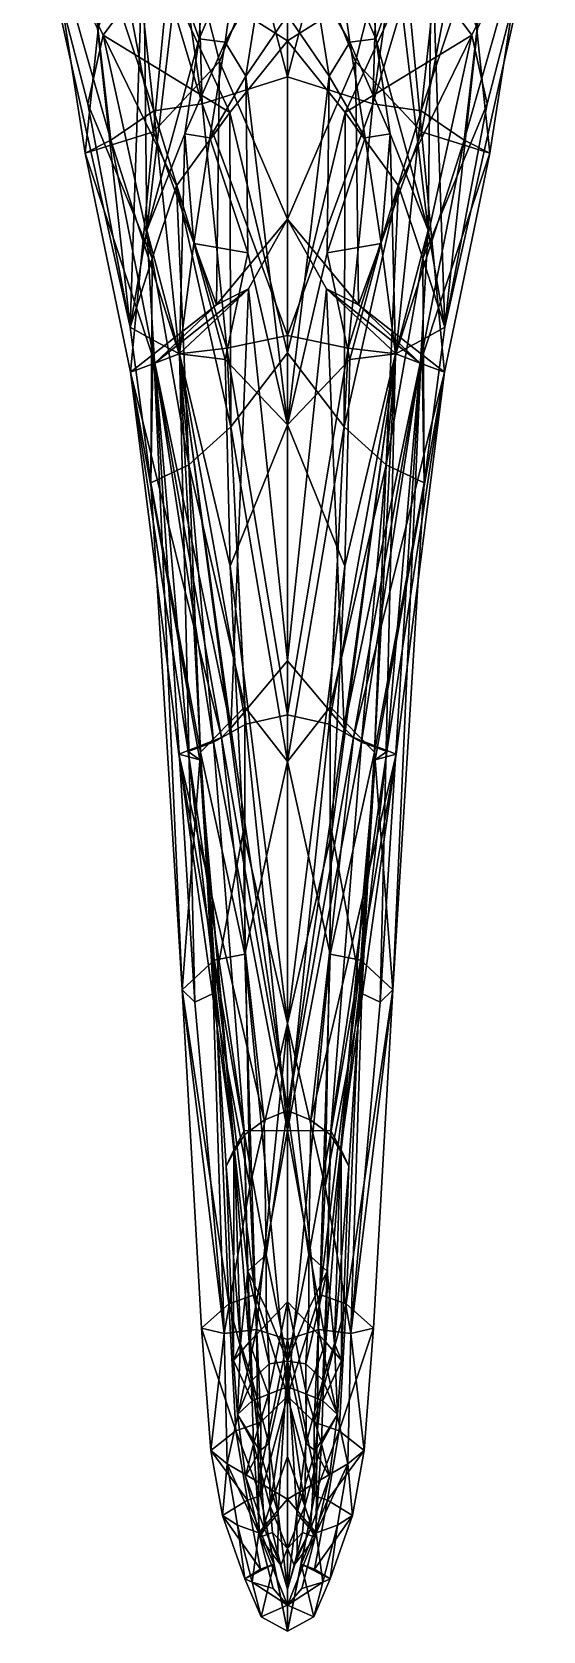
# Model space of a CAD drawing. Extents: x -3.67 to 3.67, y -1.12 to 0.75.
# Drawn here: x -0.102 to 0.102, y -1.124 to -0.483 of the extents above; entities that cross this region are included whole.
import ezdxf

# ---------------------------------------------------------------- set-up
doc = ezdxf.new("R2010")
doc.units = 0
doc.layers.add('PTERANDN$LWO', color=1, linetype='CONTINUOUS')

msp = doc.modelspace()

# ---------------------------------------------------------------- linework, layer by layer
at = {"layer": 'PTERANDN$LWO'}
for points in [[(0, -0.50082, 0.5726), (-0.03884, -0.35311, 0.55799), (0, -0.3382, 0.53677)], [(0.03884, -0.35311, 0.55799), (0, -0.50082, 0.5726), (0, -0.3382, 0.53677)], [(-0.03884, -0.35311, 0.55799), (-0.0342, -0.51157, 0.5918), (-0.05278, -0.38188, 0.5812)], [(-0.03884, -0.35311, 0.55799), (0, -0.50082, 0.5726), (-0.0342, -0.51157, 0.5918)], [(0, -0.50082, 0.5726), (0.03884, -0.35311, 0.55799), (0.0342, -0.51157, 0.5918)], [(0.0342, -0.51157, 0.5918), (0.03884, -0.35311, 0.55799), (0.05278, -0.38188, 0.5812)], [(-0.06528, -0.40767, 0.602), (-0.05278, -0.38188, 0.5812), (-0.0342, -0.51157, 0.5918)], [(0.05278, -0.38188, 0.5812), (0.06528, -0.40767, 0.602), (0.0342, -0.51157, 0.5918)], [(-0.05356, -0.5144, 0.61695), (-0.08199, -0.42918, 0.64363), (-0.06528, -0.40767, 0.602)], [(-0.0342, -0.51157, 0.5918), (-0.05356, -0.5144, 0.61695), (-0.06528, -0.40767, 0.602)], [(0.05356, -0.5144, 0.61695), (0.0342, -0.51157, 0.5918), (0.06528, -0.40767, 0.602)], [(0.08199, -0.42918, 0.64363), (0.05356, -0.5144, 0.61695), (0.06528, -0.40767, 0.602)], [(-0.05148, -0.45383, 0.74489), (0, -0.42051, 0.7229), (0, -0.48636, 0.77095)], [(-0.04439, -0.46026, 0.78989), (-0.03539, -0.48547, 0.80285), (-0.03155, -0.42077, 0.82071)], [(-0.03155, -0.42077, 0.82071), (-0.03539, -0.48547, 0.80285), (-0.0197, -0.44867, 0.83043)], [(0, -0.42051, 0.7229), (0.05148, -0.45383, 0.74489), (0, -0.48636, 0.77095)], [(0.03539, -0.48547, 0.80285), (0.03155, -0.42077, 0.82071), (0.0197, -0.44867, 0.83043)], [(0.03539, -0.48547, 0.80285), (0.04439, -0.46026, 0.78989), (0.03155, -0.42077, 0.82071)], [(-0.05148, -0.45383, 0.74489), (-0.07385, -0.48413, 0.73451), (-0.10242, -0.42454, 0.71001)], [(-0.07385, -0.48413, 0.73451), (-0.08002, -0.51158, 0.73092), (-0.10242, -0.42454, 0.71001)], [(-0.10242, -0.42454, 0.71001), (-0.06306, -0.6011, 0.74099), (-0.07622, -0.48144, 0.74277)], [(-0.06306, -0.6011, 0.74099), (-0.10242, -0.42454, 0.71001), (-0.08002, -0.51158, 0.73092)], [(-0.08199, -0.42918, 0.64363), (-0.07087, -0.52622, 0.65576), (-0.09525, -0.44025, 0.68515)], [(-0.08199, -0.42918, 0.64363), (-0.05356, -0.5144, 0.61695), (-0.07087, -0.52622, 0.65576)], [(-0.07082, -0.43343, 0.65855), (-0.05373, -0.52288, 0.6489), (-0.04447, -0.42639, 0.63497)], [(-0.05373, -0.52288, 0.6489), (-0.02731, -0.49467, 0.63106), (-0.04447, -0.42639, 0.63497)], [(-0.02731, -0.49467, 0.63106), (0, -0.42664, 0.62491), (-0.04447, -0.42639, 0.63497)], [(-0.02731, -0.49467, 0.63106), (0, -0.55784, 0.62661), (0, -0.42664, 0.62491)], [(0, -0.42664, 0.62491), (0.02731, -0.49467, 0.63106), (0.04447, -0.42639, 0.63497)], [(0, -0.55784, 0.62661), (0.02731, -0.49467, 0.63106), (0, -0.42664, 0.62491)], [(0.02731, -0.49467, 0.63106), (0.05373, -0.52288, 0.6489), (0.04447, -0.42639, 0.63497)], [(0.05373, -0.52288, 0.6489), (0.07082, -0.43343, 0.65855), (0.04447, -0.42639, 0.63497)], [(0.07385, -0.48413, 0.73451), (0.05148, -0.45383, 0.74489), (0.10242, -0.42454, 0.71001)], [(0.05356, -0.5144, 0.61695), (0.08199, -0.42918, 0.64363), (0.07087, -0.52622, 0.65576)], [(0.06306, -0.6011, 0.74099), (0.10242, -0.42454, 0.71001), (0.07622, -0.48144, 0.74277)], [(0.10242, -0.42454, 0.71001), (0.06306, -0.6011, 0.74099), (0.08002, -0.51158, 0.73092)], [(0.07087, -0.52622, 0.65576), (0.08199, -0.42918, 0.64363), (0.09525, -0.44025, 0.68515)], [(0.08002, -0.51158, 0.73092), (0.07385, -0.48413, 0.73451), (0.10242, -0.42454, 0.71001)], [(-0.08113, -0.53141, 0.67972), (-0.07082, -0.43343, 0.65855), (-0.09525, -0.44025, 0.68515)], [(-0.05373, -0.52288, 0.6489), (-0.07082, -0.43343, 0.65855), (-0.08113, -0.53141, 0.67972)], [(0.07082, -0.43343, 0.65855), (0.05373, -0.52288, 0.6489), (0.08113, -0.53141, 0.67972)], [(0.07082, -0.43343, 0.65855), (0.08113, -0.53141, 0.67972), (0.09525, -0.44025, 0.68515)], [(-0.07087, -0.52622, 0.65576), (-0.08113, -0.53141, 0.67972), (-0.09525, -0.44025, 0.68515)], [(-0.06306, -0.6011, 0.74099), (-0.05776, -0.44107, 0.77454), (-0.07622, -0.48144, 0.74277)], [(-0.05645, -0.56228, 0.75753), (-0.05776, -0.44107, 0.77454), (-0.06306, -0.6011, 0.74099)], [(-0.04439, -0.46026, 0.78989), (-0.05776, -0.44107, 0.77454), (-0.05645, -0.56228, 0.75753)], [(0.05776, -0.44107, 0.77454), (0.04439, -0.46026, 0.78989), (0.05645, -0.56228, 0.75753)], [(0.05776, -0.44107, 0.77454), (0.05645, -0.56228, 0.75753), (0.06306, -0.6011, 0.74099)], [(0.05776, -0.44107, 0.77454), (0.06306, -0.6011, 0.74099), (0.07622, -0.48144, 0.74277)], [(0.08113, -0.53141, 0.67972), (0.07087, -0.52622, 0.65576), (0.09525, -0.44025, 0.68515)], [(-0.03539, -0.48547, 0.80285), (-0.02504, -0.4869, 0.81746), (-0.0197, -0.44867, 0.83043)], [(-0.02504, -0.4869, 0.81746), (-0.01049, -0.46176, 0.83477), (-0.0197, -0.44867, 0.83043)], [(0.01049, -0.46176, 0.83477), (0.02504, -0.4869, 0.81746), (0.0197, -0.44867, 0.83043)], [(0.02504, -0.4869, 0.81746), (0.03539, -0.48547, 0.80285), (0.0197, -0.44867, 0.83043)], [(-0.02317, -0.51502, 0.76789), (-0.07385, -0.48413, 0.73451), (-0.05148, -0.45383, 0.74489)], [(-0.02317, -0.51502, 0.76789), (-0.05148, -0.45383, 0.74489), (0, -0.48636, 0.77095)], [(0.05148, -0.45383, 0.74489), (0.02317, -0.51502, 0.76789), (0, -0.48636, 0.77095)], [(0.07385, -0.48413, 0.73451), (0.02317, -0.51502, 0.76789), (0.05148, -0.45383, 0.74489)], [(-0.03539, -0.48547, 0.80285), (-0.04439, -0.46026, 0.78989), (-0.05645, -0.56228, 0.75753)], [(0.04439, -0.46026, 0.78989), (0.03539, -0.48547, 0.80285), (0.05645, -0.56228, 0.75753)], [(-0.02504, -0.4869, 0.81746), (-0.01675, -0.50054, 0.82364), (-0.01049, -0.46176, 0.83477)], [(-0.01049, -0.46176, 0.83477), (-0.01675, -0.50054, 0.82364), (0, -0.476, 0.83519)], [(0.01675, -0.50054, 0.82364), (0.01049, -0.46176, 0.83477), (0, -0.476, 0.83519)], [(0.01675, -0.50054, 0.82364), (0.02504, -0.4869, 0.81746), (0.01049, -0.46176, 0.83477)], [(-0.01675, -0.50054, 0.82364), (0, -0.64027, 0.8206), (0, -0.476, 0.83519)], [(0, -0.64027, 0.8206), (0.01675, -0.50054, 0.82364), (0, -0.476, 0.83519)], [(-0.08002, -0.51158, 0.73092), (-0.07385, -0.48413, 0.73451), (-0.05424, -0.57355, 0.74926)], [(-0.07385, -0.48413, 0.73451), (-0.02317, -0.51502, 0.76789), (-0.04447, -0.54449, 0.75599)], [(-0.05424, -0.57355, 0.74926), (-0.07385, -0.48413, 0.73451), (-0.04447, -0.54449, 0.75599)], [(-0.04109, -0.52365, 0.79012), (-0.03539, -0.48547, 0.80285), (-0.05645, -0.56228, 0.75753)], [(-0.04109, -0.52365, 0.79012), (-0.02504, -0.4869, 0.81746), (-0.03539, -0.48547, 0.80285)], [(-0.02504, -0.4869, 0.81746), (-0.04109, -0.52365, 0.79012), (-0.03108, -0.52524, 0.80518)], [(-0.01675, -0.50054, 0.82364), (-0.02504, -0.4869, 0.81746), (-0.03108, -0.52524, 0.80518)], [(0, -0.61137, 0.78538), (-0.02317, -0.51502, 0.76789), (0, -0.48636, 0.77095)], [(0.02317, -0.51502, 0.76789), (0, -0.61137, 0.78538), (0, -0.48636, 0.77095)], [(0.02504, -0.4869, 0.81746), (0.01675, -0.50054, 0.82364), (0.03108, -0.52524, 0.80518)], [(0.02317, -0.51502, 0.76789), (0.07385, -0.48413, 0.73451), (0.04447, -0.54449, 0.75599)], [(0.02504, -0.4869, 0.81746), (0.04109, -0.52365, 0.79012), (0.03539, -0.48547, 0.80285)], [(0.04109, -0.52365, 0.79012), (0.02504, -0.4869, 0.81746), (0.03108, -0.52524, 0.80518)], [(0.03539, -0.48547, 0.80285), (0.04109, -0.52365, 0.79012), (0.05645, -0.56228, 0.75753)], [(0.07385, -0.48413, 0.73451), (0.05424, -0.57355, 0.74926), (0.04447, -0.54449, 0.75599)], [(0.07385, -0.48413, 0.73451), (0.08002, -0.51158, 0.73092), (0.05424, -0.57355, 0.74926)], [(-0.02731, -0.49467, 0.63106), (-0.05373, -0.52288, 0.6489), (-0.02852, -0.59218, 0.63858)], [(-0.02731, -0.49467, 0.63106), (-0.02852, -0.59218, 0.63858), (0, -0.55784, 0.62661)], [(0.02852, -0.59218, 0.63858), (0.02731, -0.49467, 0.63106), (0, -0.55784, 0.62661)], [(0.05373, -0.52288, 0.6489), (0.02731, -0.49467, 0.63106), (0.02852, -0.59218, 0.63858)], [(-0.0342, -0.51157, 0.5918), (0, -0.50082, 0.5726), (0, -0.60444, 0.59251)], [(-0.01586, -0.57126, 0.81719), (-0.01675, -0.50054, 0.82364), (-0.03108, -0.52524, 0.80518)], [(-0.01675, -0.50054, 0.82364), (-0.01586, -0.57126, 0.81719), (0, -0.64027, 0.8206)], [(0.01586, -0.57126, 0.81719), (0.01675, -0.50054, 0.82364), (0, -0.64027, 0.8206)], [(0, -0.50082, 0.5726), (0.0342, -0.51157, 0.5918), (0, -0.60444, 0.59251)], [(0.01675, -0.50054, 0.82364), (0.01586, -0.57126, 0.81719), (0.03108, -0.52524, 0.80518)], [(-0.08002, -0.51158, 0.73092), (-0.05424, -0.57355, 0.74926), (-0.06306, -0.6011, 0.74099)], [(-0.05356, -0.5144, 0.61695), (-0.0342, -0.51157, 0.5918), (-0.02432, -0.60949, 0.60515)], [(-0.02432, -0.60949, 0.60515), (-0.0342, -0.51157, 0.5918), (0, -0.60444, 0.59251)], [(0.0342, -0.51157, 0.5918), (0.02432, -0.60949, 0.60515), (0, -0.60444, 0.59251)], [(0.0342, -0.51157, 0.5918), (0.05356, -0.5144, 0.61695), (0.02432, -0.60949, 0.60515)], [(0.05424, -0.57355, 0.74926), (0.08002, -0.51158, 0.73092), (0.06306, -0.6011, 0.74099)], [(-0.07087, -0.52622, 0.65576), (-0.05356, -0.5144, 0.61695), (-0.04338, -0.61182, 0.62851)], [(-0.05356, -0.5144, 0.61695), (-0.02432, -0.60949, 0.60515), (-0.04338, -0.61182, 0.62851)], [(-0.02317, -0.51502, 0.76789), (-0.02267, -0.64102, 0.77494), (-0.04447, -0.54449, 0.75599)], [(0, -0.61137, 0.78538), (-0.02267, -0.64102, 0.77494), (-0.02317, -0.51502, 0.76789)], [(0.02267, -0.64102, 0.77494), (0, -0.61137, 0.78538), (0.02317, -0.51502, 0.76789)], [(0.02267, -0.64102, 0.77494), (0.02317, -0.51502, 0.76789), (0.04447, -0.54449, 0.75599)], [(0.02432, -0.60949, 0.60515), (0.05356, -0.5144, 0.61695), (0.04338, -0.61182, 0.62851)], [(0.05356, -0.5144, 0.61695), (0.07087, -0.52622, 0.65576), (0.04338, -0.61182, 0.62851)], [(-0.05373, -0.52288, 0.6489), (-0.08113, -0.53141, 0.67972), (-0.06297, -0.6192, 0.66451)], [(-0.02852, -0.59218, 0.63858), (-0.05373, -0.52288, 0.6489), (-0.06297, -0.6192, 0.66451)], [(-0.04324, -0.61185, 0.78239), (-0.04109, -0.52365, 0.79012), (-0.05645, -0.56228, 0.75753)], [(-0.04109, -0.52365, 0.79012), (-0.04324, -0.61185, 0.78239), (-0.03749, -0.56764, 0.79352)], [(-0.04109, -0.52365, 0.79012), (-0.03749, -0.56764, 0.79352), (-0.03108, -0.52524, 0.80518)], [(-0.03749, -0.56764, 0.79352), (-0.01586, -0.57126, 0.81719), (-0.03108, -0.52524, 0.80518)], [(0.01586, -0.57126, 0.81719), (0.03749, -0.56764, 0.79352), (0.03108, -0.52524, 0.80518)], [(0.05373, -0.52288, 0.6489), (0.02852, -0.59218, 0.63858), (0.06297, -0.6192, 0.66451)], [(0.03749, -0.56764, 0.79352), (0.04109, -0.52365, 0.79012), (0.03108, -0.52524, 0.80518)], [(0.04324, -0.61185, 0.78239), (0.04109, -0.52365, 0.79012), (0.03749, -0.56764, 0.79352)], [(0.04109, -0.52365, 0.79012), (0.04324, -0.61185, 0.78239), (0.05645, -0.56228, 0.75753)], [(0.08113, -0.53141, 0.67972), (0.05373, -0.52288, 0.6489), (0.06297, -0.6192, 0.66451)], [(-0.08113, -0.53141, 0.67972), (-0.07087, -0.52622, 0.65576), (-0.05317, -0.61551, 0.64651)], [(-0.08113, -0.53141, 0.67972), (-0.05317, -0.61551, 0.64651), (-0.06297, -0.6192, 0.66451)], [(-0.05317, -0.61551, 0.64651), (-0.07087, -0.52622, 0.65576), (-0.04338, -0.61182, 0.62851)], [(0.07087, -0.52622, 0.65576), (0.05317, -0.61551, 0.64651), (0.04338, -0.61182, 0.62851)], [(0.07087, -0.52622, 0.65576), (0.08113, -0.53141, 0.67972), (0.05317, -0.61551, 0.64651)], [(0.05317, -0.61551, 0.64651), (0.08113, -0.53141, 0.67972), (0.06297, -0.6192, 0.66451)], [(-0.03949, -0.65626, 0.76394), (-0.05424, -0.57355, 0.74926), (-0.04447, -0.54449, 0.75599)], [(-0.02267, -0.64102, 0.77494), (-0.03949, -0.65626, 0.76394), (-0.04447, -0.54449, 0.75599)], [(0.03949, -0.65626, 0.76394), (0.02267, -0.64102, 0.77494), (0.04447, -0.54449, 0.75599)], [(0.05424, -0.57355, 0.74926), (0.03949, -0.65626, 0.76394), (0.04447, -0.54449, 0.75599)], [(-0.05385, -0.60633, 0.76169), (-0.05645, -0.56228, 0.75753), (-0.06306, -0.6011, 0.74099)], [(-0.05385, -0.60633, 0.76169), (-0.04324, -0.61185, 0.78239), (-0.05645, -0.56228, 0.75753)], [(-0.02852, -0.59218, 0.63858), (-0.01559, -0.58574, 0.62408), (0, -0.55784, 0.62661)], [(-0.01559, -0.58574, 0.62408), (0, -0.73484, 0.62539), (0, -0.55784, 0.62661)], [(0, -0.73484, 0.62539), (0.01559, -0.58574, 0.62408), (0, -0.55784, 0.62661)], [(0.01559, -0.58574, 0.62408), (0.02852, -0.59218, 0.63858), (0, -0.55784, 0.62661)], [(0.04324, -0.61185, 0.78239), (0.05385, -0.60633, 0.76169), (0.05645, -0.56228, 0.75753)], [(0.05645, -0.56228, 0.75753), (0.05385, -0.60633, 0.76169), (0.06306, -0.6011, 0.74099)], [(-0.02504, -0.61411, 0.80819), (-0.03749, -0.56764, 0.79352), (-0.04324, -0.61185, 0.78239)], [(-0.02504, -0.61411, 0.80819), (-0.01586, -0.57126, 0.81719), (-0.03749, -0.56764, 0.79352)], [(0.01586, -0.57126, 0.81719), (0.02504, -0.61411, 0.80819), (0.03749, -0.56764, 0.79352)], [(0.03749, -0.56764, 0.79352), (0.02504, -0.61411, 0.80819), (0.04324, -0.61185, 0.78239)], [(-0.05424, -0.57355, 0.74926), (-0.05472, -0.66357, 0.74964), (-0.06306, -0.6011, 0.74099)], [(-0.03949, -0.65626, 0.76394), (-0.05472, -0.66357, 0.74964), (-0.05424, -0.57355, 0.74926)], [(-0.01586, -0.57126, 0.81719), (-0.02504, -0.61411, 0.80819), (0, -0.64027, 0.8206)], [(0.02504, -0.61411, 0.80819), (0.01586, -0.57126, 0.81719), (0, -0.64027, 0.8206)], [(0.05472, -0.66357, 0.74964), (0.03949, -0.65626, 0.76394), (0.05424, -0.57355, 0.74926)], [(0.05472, -0.66357, 0.74964), (0.05424, -0.57355, 0.74926), (0.06306, -0.6011, 0.74099)], [(-0.01559, -0.58574, 0.62408), (-0.05317, -0.61551, 0.64651), (-0.04338, -0.61182, 0.62851)], [(-0.01559, -0.58574, 0.62408), (-0.02852, -0.59218, 0.63858), (-0.05317, -0.61551, 0.64651)], [(-0.02267, -0.76195, 0.62864), (-0.01559, -0.58574, 0.62408), (-0.04338, -0.61182, 0.62851)], [(-0.01559, -0.58574, 0.62408), (-0.02267, -0.76195, 0.62864), (0, -0.73484, 0.62539)], [(0.02267, -0.76195, 0.62864), (0.01559, -0.58574, 0.62408), (0, -0.73484, 0.62539)], [(0.01559, -0.58574, 0.62408), (0.02267, -0.76195, 0.62864), (0.04338, -0.61182, 0.62851)], [(0.05317, -0.61551, 0.64651), (0.01559, -0.58574, 0.62408), (0.04338, -0.61182, 0.62851)], [(0.02852, -0.59218, 0.63858), (0.01559, -0.58574, 0.62408), (0.05317, -0.61551, 0.64651)], [(-0.05317, -0.61551, 0.64651), (-0.02852, -0.59218, 0.63858), (-0.06297, -0.6192, 0.66451)], [(0.02852, -0.59218, 0.63858), (0.05317, -0.61551, 0.64651), (0.06297, -0.6192, 0.66451)], [(-0.05472, -0.66357, 0.74964), (-0.05385, -0.60633, 0.76169), (-0.06306, -0.6011, 0.74099)], [(0.05385, -0.60633, 0.76169), (0.05472, -0.66357, 0.74964), (0.06306, -0.6011, 0.74099)], [(-0.05385, -0.60633, 0.76169), (-0.05472, -0.66357, 0.74964), (-0.04219, -0.86676, 0.75445)], [(-0.03714, -0.87178, 0.76631), (-0.05385, -0.60633, 0.76169), (-0.04219, -0.86676, 0.75445)], [(-0.03714, -0.87178, 0.76631), (-0.04324, -0.61185, 0.78239), (-0.05385, -0.60633, 0.76169)], [(0, -0.75654, 0.61081), (-0.02432, -0.60949, 0.60515), (0, -0.60444, 0.59251)], [(0.02432, -0.60949, 0.60515), (0, -0.75654, 0.61081), (0, -0.60444, 0.59251)], [(0.05385, -0.60633, 0.76169), (0.03714, -0.87178, 0.76631), (0.04219, -0.86676, 0.75445)], [(0.04324, -0.61185, 0.78239), (0.03714, -0.87178, 0.76631), (0.05385, -0.60633, 0.76169)], [(0.05472, -0.66357, 0.74964), (0.05385, -0.60633, 0.76169), (0.04219, -0.86676, 0.75445)], [(-0.05317, -0.61551, 0.64651), (-0.02267, -0.76195, 0.62864), (-0.04338, -0.61182, 0.62851)], [(-0.02965, -0.76747, 0.64144), (-0.05317, -0.61551, 0.64651), (-0.04338, -0.61182, 0.62851)], [(-0.02432, -0.60949, 0.60515), (-0.01668, -0.76031, 0.62266), (-0.04338, -0.61182, 0.62851)], [(-0.01668, -0.76031, 0.62266), (-0.02965, -0.76747, 0.64144), (-0.04338, -0.61182, 0.62851)], [(-0.02299, -0.69689, 0.8036), (-0.02504, -0.61411, 0.80819), (-0.04324, -0.61185, 0.78239)], [(-0.01782, -0.80343, 0.80226), (-0.04324, -0.61185, 0.78239), (-0.02974, -0.86831, 0.78128)], [(-0.01782, -0.80343, 0.80226), (-0.02299, -0.69689, 0.8036), (-0.04324, -0.61185, 0.78239)], [(-0.04324, -0.61185, 0.78239), (-0.03714, -0.87178, 0.76631), (-0.02974, -0.86831, 0.78128)], [(-0.02504, -0.61411, 0.80819), (-0.02299, -0.69689, 0.8036), (0, -0.64027, 0.8206)], [(0, -0.75654, 0.61081), (-0.01668, -0.76031, 0.62266), (-0.02432, -0.60949, 0.60515)], [(-0.02267, -0.64102, 0.77494), (0, -0.61137, 0.78538), (0, -0.77519, 0.78607)], [(0.01668, -0.76031, 0.62266), (0, -0.75654, 0.61081), (0.02432, -0.60949, 0.60515)], [(0, -0.61137, 0.78538), (0.02267, -0.64102, 0.77494), (0, -0.77519, 0.78607)], [(0.02299, -0.69689, 0.8036), (0.02504, -0.61411, 0.80819), (0, -0.64027, 0.8206)], [(0.01668, -0.76031, 0.62266), (0.02432, -0.60949, 0.60515), (0.04338, -0.61182, 0.62851)], [(0.02965, -0.76747, 0.64144), (0.01668, -0.76031, 0.62266), (0.04338, -0.61182, 0.62851)], [(0.04324, -0.61185, 0.78239), (0.01782, -0.80343, 0.80226), (0.02974, -0.86831, 0.78128)], [(0.02299, -0.69689, 0.8036), (0.01782, -0.80343, 0.80226), (0.04324, -0.61185, 0.78239)], [(0.02267, -0.76195, 0.62864), (0.05317, -0.61551, 0.64651), (0.04338, -0.61182, 0.62851)], [(0.02504, -0.61411, 0.80819), (0.02299, -0.69689, 0.8036), (0.04324, -0.61185, 0.78239)], [(0.05317, -0.61551, 0.64651), (0.02965, -0.76747, 0.64144), (0.04338, -0.61182, 0.62851)], [(0.03714, -0.87178, 0.76631), (0.04324, -0.61185, 0.78239), (0.02974, -0.86831, 0.78128)], [(-0.02646, -0.76558, 0.64737), (-0.05317, -0.61551, 0.64651), (-0.06297, -0.6192, 0.66451)], [(-0.05317, -0.61551, 0.64651), (-0.03979, -0.77121, 0.65921), (-0.06297, -0.6192, 0.66451)], [(-0.04355, -0.77229, 0.66211), (-0.02646, -0.76558, 0.64737), (-0.06297, -0.6192, 0.66451)], [(-0.0352, -0.77457, 0.65671), (-0.04355, -0.77229, 0.66211), (-0.06297, -0.6192, 0.66451)], [(-0.03979, -0.77121, 0.65921), (-0.0352, -0.77457, 0.65671), (-0.06297, -0.6192, 0.66451)], [(-0.02267, -0.76195, 0.62864), (-0.05317, -0.61551, 0.64651), (-0.02646, -0.76558, 0.64737)], [(-0.05317, -0.61551, 0.64651), (-0.02965, -0.76747, 0.64144), (-0.03979, -0.77121, 0.65921)], [(0.05317, -0.61551, 0.64651), (0.02267, -0.76195, 0.62864), (0.02646, -0.76558, 0.64737)], [(0.05317, -0.61551, 0.64651), (0.02646, -0.76558, 0.64737), (0.06297, -0.6192, 0.66451)], [(0.02646, -0.76558, 0.64737), (0.04355, -0.77229, 0.66211), (0.06297, -0.6192, 0.66451)], [(0.02965, -0.76747, 0.64144), (0.05317, -0.61551, 0.64651), (0.03979, -0.77121, 0.65921)], [(0.04355, -0.77229, 0.66211), (0.0352, -0.77457, 0.65671), (0.06297, -0.6192, 0.66451)], [(0.0352, -0.77457, 0.65671), (0.03979, -0.77121, 0.65921), (0.06297, -0.6192, 0.66451)], [(0.03979, -0.77121, 0.65921), (0.05317, -0.61551, 0.64651), (0.06297, -0.6192, 0.66451)], [(-0.03949, -0.65626, 0.76394), (-0.02267, -0.64102, 0.77494), (-0.01709, -0.75332, 0.78041)], [(0, -0.64027, 0.8206), (-0.02299, -0.69689, 0.8036), (0, -0.88026, 0.80902)], [(-0.01709, -0.75332, 0.78041), (-0.02267, -0.64102, 0.77494), (0, -0.77519, 0.78607)], [(0.02299, -0.69689, 0.8036), (0, -0.64027, 0.8206), (0, -0.88026, 0.80902)], [(0.02267, -0.64102, 0.77494), (0.01709, -0.75332, 0.78041), (0, -0.77519, 0.78607)], [(0.02267, -0.64102, 0.77494), (0.03949, -0.65626, 0.76394), (0.01709, -0.75332, 0.78041)], [(-0.05472, -0.66357, 0.74964), (-0.03949, -0.65626, 0.76394), (-0.03489, -0.77152, 0.76765)], [(-0.03949, -0.65626, 0.76394), (-0.01709, -0.75332, 0.78041), (-0.03489, -0.77152, 0.76765)], [(0.01709, -0.75332, 0.78041), (0.03949, -0.65626, 0.76394), (0.03489, -0.77152, 0.76765)], [(0.03949, -0.65626, 0.76394), (0.05472, -0.66357, 0.74964), (0.03489, -0.77152, 0.76765)], [(-0.05472, -0.66357, 0.74964), (-0.03489, -0.77152, 0.76765), (-0.04219, -0.86676, 0.75445)], [(0.03489, -0.77152, 0.76765), (0.05472, -0.66357, 0.74964), (0.04219, -0.86676, 0.75445)], [(-0.02299, -0.69689, 0.8036), (-0.01782, -0.80343, 0.80226), (0, -0.88026, 0.80902)], [(0.01782, -0.80343, 0.80226), (0.02299, -0.69689, 0.8036), (0, -0.88026, 0.80902)], [(0, -0.73484, 0.62539), (-0.02267, -0.76195, 0.62864), (0, -0.9151, 0.65109)], [(0.02267, -0.76195, 0.62864), (0, -0.73484, 0.62539), (0, -0.9151, 0.65109)], [(-0.01709, -0.75332, 0.78041), (-0.01709, -0.85247, 0.77645), (-0.03489, -0.77152, 0.76765)], [(0, -0.77519, 0.78607), (-0.01709, -0.85247, 0.77645), (-0.01709, -0.75332, 0.78041)], [(0.01709, -0.85247, 0.77645), (0, -0.77519, 0.78607), (0.01709, -0.75332, 0.78041)], [(0.01709, -0.85247, 0.77645), (0.01709, -0.75332, 0.78041), (0.03489, -0.77152, 0.76765)], [(-0.02965, -0.76747, 0.64144), (-0.01668, -0.76031, 0.62266), (0, -0.92318, 0.62789)], [(-0.02267, -0.76195, 0.62864), (-0.02646, -0.76558, 0.64737), (0, -0.9151, 0.65109)], [(-0.01668, -0.76031, 0.62266), (0, -0.75654, 0.61081), (0, -0.92318, 0.62789)], [(0, -0.75654, 0.61081), (0.01668, -0.76031, 0.62266), (0, -0.92318, 0.62789)], [(0.01668, -0.76031, 0.62266), (0.02965, -0.76747, 0.64144), (0, -0.92318, 0.62789)], [(0.02646, -0.76558, 0.64737), (0.02267, -0.76195, 0.62864), (0, -0.9151, 0.65109)], [(-0.00933, -0.91902, 0.65682), (-0.02646, -0.76558, 0.64737), (-0.04355, -0.77229, 0.66211)], [(-0.03979, -0.77121, 0.65921), (-0.02965, -0.76747, 0.64144), (-0.01737, -0.9233, 0.65348)], [(-0.02965, -0.76747, 0.64144), (0, -0.92318, 0.62789), (-0.01737, -0.9233, 0.65348)], [(-0.02646, -0.76558, 0.64737), (-0.00933, -0.91902, 0.65682), (0, -0.9151, 0.65109)], [(0.00933, -0.91902, 0.65682), (0.02646, -0.76558, 0.64737), (0, -0.9151, 0.65109)], [(0, -0.92318, 0.62789), (0.02965, -0.76747, 0.64144), (0.01737, -0.9233, 0.65348)], [(0.02646, -0.76558, 0.64737), (0.00933, -0.91902, 0.65682), (0.04355, -0.77229, 0.66211)], [(0.02965, -0.76747, 0.64144), (0.03979, -0.77121, 0.65921), (0.01737, -0.9233, 0.65348)], [(-0.00933, -0.91902, 0.65682), (-0.04355, -0.77229, 0.66211), (-0.0173, -0.92496, 0.66576)], [(-0.04355, -0.77229, 0.66211), (-0.02129, -0.93134, 0.67286), (-0.0173, -0.92496, 0.66576)], [(-0.04355, -0.77229, 0.66211), (-0.0352, -0.77457, 0.65671), (-0.02129, -0.93134, 0.67286)], [(-0.02942, -0.85483, 0.76816), (-0.04219, -0.86676, 0.75445), (-0.03489, -0.77152, 0.76765)], [(-0.02153, -0.9309, 0.66682), (-0.03979, -0.77121, 0.65921), (-0.01737, -0.9233, 0.65348)], [(-0.0352, -0.77457, 0.65671), (-0.03979, -0.77121, 0.65921), (-0.02153, -0.9309, 0.66682)], [(-0.02129, -0.93134, 0.67286), (-0.0352, -0.77457, 0.65671), (-0.02459, -0.93753, 0.68061)], [(-0.0352, -0.77457, 0.65671), (-0.02153, -0.9309, 0.66682), (-0.02459, -0.93753, 0.68061)], [(-0.01709, -0.85247, 0.77645), (-0.02942, -0.85483, 0.76816), (-0.03489, -0.77152, 0.76765)], [(-0.01709, -0.85247, 0.77645), (0, -0.77519, 0.78607), (0, -1.02971, 0.77214)], [(0, -0.77519, 0.78607), (0.01709, -0.85247, 0.77645), (0, -1.02971, 0.77214)], [(0.04355, -0.77229, 0.66211), (0.00933, -0.91902, 0.65682), (0.0173, -0.92496, 0.66576)], [(0.02942, -0.85483, 0.76816), (0.01709, -0.85247, 0.77645), (0.03489, -0.77152, 0.76765)], [(0.02129, -0.93134, 0.67286), (0.04355, -0.77229, 0.66211), (0.0173, -0.92496, 0.66576)], [(0.03979, -0.77121, 0.65921), (0.02153, -0.9309, 0.66682), (0.01737, -0.9233, 0.65348)], [(0.0352, -0.77457, 0.65671), (0.04355, -0.77229, 0.66211), (0.02129, -0.93134, 0.67286)], [(0.0352, -0.77457, 0.65671), (0.02129, -0.93134, 0.67286), (0.02459, -0.93753, 0.68061)], [(0.03979, -0.77121, 0.65921), (0.0352, -0.77457, 0.65671), (0.02153, -0.9309, 0.66682)], [(0.02153, -0.9309, 0.66682), (0.0352, -0.77457, 0.65671), (0.02459, -0.93753, 0.68061)], [(0.04219, -0.86676, 0.75445), (0.02942, -0.85483, 0.76816), (0.03489, -0.77152, 0.76765)], [(-0.01516, -0.94563, 0.79504), (-0.01782, -0.80343, 0.80226), (-0.02974, -0.86831, 0.78128)], [(-0.01782, -0.80343, 0.80226), (-0.01516, -0.94563, 0.79504), (0, -0.88026, 0.80902)], [(0.01516, -0.94563, 0.79504), (0.01782, -0.80343, 0.80226), (0, -0.88026, 0.80902)], [(0.01782, -0.80343, 0.80226), (0.01516, -0.94563, 0.79504), (0.02974, -0.86831, 0.78128)], [(-0.02942, -0.85483, 0.76816), (-0.01709, -0.85247, 0.77645), (-0.01294, -0.98897, 0.77099)], [(-0.01294, -0.98897, 0.77099), (-0.01709, -0.85247, 0.77645), (0, -1.02971, 0.77214)], [(0.01709, -0.85247, 0.77645), (0.01294, -0.98897, 0.77099), (0, -1.02971, 0.77214)], [(0.01709, -0.85247, 0.77645), (0.02942, -0.85483, 0.76816), (0.01294, -0.98897, 0.77099)], [(-0.04219, -0.86676, 0.75445), (-0.02942, -0.85483, 0.76816), (-0.02351, -0.99265, 0.76471)], [(-0.02942, -0.85483, 0.76816), (-0.01294, -0.98897, 0.77099), (-0.02351, -0.99265, 0.76471)], [(0.01294, -0.98897, 0.77099), (0.02942, -0.85483, 0.76816), (0.02351, -0.99265, 0.76471)], [(0.02942, -0.85483, 0.76816), (0.04219, -0.86676, 0.75445), (0.02351, -0.99265, 0.76471)], [(-0.04219, -0.86676, 0.75445), (-0.02351, -0.99265, 0.76471), (-0.03451, -1.00245, 0.75483)], [(-0.02539, -1.0045, 0.7751), (-0.04219, -0.86676, 0.75445), (-0.03451, -1.00245, 0.75483)], [(-0.02539, -1.0045, 0.7751), (-0.03714, -0.87178, 0.76631), (-0.04219, -0.86676, 0.75445)], [(-0.03714, -0.87178, 0.76631), (-0.02539, -1.0045, 0.7751), (-0.02974, -0.86831, 0.78128)], [(-0.02539, -1.0045, 0.7751), (-0.01516, -0.94563, 0.79504), (-0.02974, -0.86831, 0.78128)], [(0.01516, -0.94563, 0.79504), (0.02539, -1.0045, 0.7751), (0.02974, -0.86831, 0.78128)], [(0.02351, -0.99265, 0.76471), (0.04219, -0.86676, 0.75445), (0.03451, -1.00245, 0.75483)], [(0.04219, -0.86676, 0.75445), (0.02539, -1.0045, 0.7751), (0.03451, -1.00245, 0.75483)], [(0.03714, -0.87178, 0.76631), (0.02539, -1.0045, 0.7751), (0.04219, -0.86676, 0.75445)], [(0.02539, -1.0045, 0.7751), (0.03714, -0.87178, 0.76631), (0.02974, -0.86831, 0.78128)], [(-0.01516, -0.94563, 0.79504), (-0.01244, -1.00293, 0.7907), (0, -0.88026, 0.80902)], [(-0.01244, -1.00293, 0.7907), (0, -1.0069, 0.79763), (0, -0.88026, 0.80902)], [(0.01244, -1.00293, 0.7907), (0.01516, -0.94563, 0.79504), (0, -0.88026, 0.80902)], [(0, -1.0069, 0.79763), (0.01244, -1.00293, 0.7907), (0, -0.88026, 0.80902)], [(-0.00933, -0.91902, 0.65682), (-0.00852, -0.97297, 0.66294), (0, -0.9151, 0.65109)], [(-0.00852, -0.97297, 0.66294), (0, -1.0157, 0.66695), (0, -0.9151, 0.65109)], [(0.00852, -0.97297, 0.66294), (0.00933, -0.91902, 0.65682), (0, -0.9151, 0.65109)], [(0, -1.0157, 0.66695), (0.00852, -0.97297, 0.66294), (0, -0.9151, 0.65109)], [(-0.00852, -0.97297, 0.66294), (-0.00933, -0.91902, 0.65682), (-0.0173, -0.92496, 0.66576)], [(0.00933, -0.91902, 0.65682), (0.00852, -0.97297, 0.66294), (0.0173, -0.92496, 0.66576)], [(-0.02153, -0.9309, 0.66682), (-0.01737, -0.9233, 0.65348), (-0.01537, -1.00797, 0.66397)], [(-0.0173, -0.92496, 0.66576), (-0.02129, -0.93134, 0.67286), (-0.01592, -0.97961, 0.671)], [(-0.01737, -0.9233, 0.65348), (0, -0.92318, 0.62789), (-0.01537, -1.00797, 0.66397)], [(-0.00852, -0.97297, 0.66294), (-0.0173, -0.92496, 0.66576), (-0.01592, -0.97961, 0.671)], [(0, -0.92318, 0.62789), (0, -0.99185, 0.63973), (-0.01537, -1.00797, 0.66397)], [(0, -0.92318, 0.62789), (0.01737, -0.9233, 0.65348), (0.01537, -1.00797, 0.66397)], [(0, -0.99185, 0.63973), (0, -0.92318, 0.62789), (0.01537, -1.00797, 0.66397)], [(0.0173, -0.92496, 0.66576), (0.00852, -0.97297, 0.66294), (0.01592, -0.97961, 0.671)], [(0.01737, -0.9233, 0.65348), (0.02153, -0.9309, 0.66682), (0.01537, -1.00797, 0.66397)], [(0.02129, -0.93134, 0.67286), (0.0173, -0.92496, 0.66576), (0.01592, -0.97961, 0.671)], [(-0.02161, -1.01543, 0.68509), (-0.02459, -0.93753, 0.68061), (-0.02153, -0.9309, 0.66682)], [(-0.01879, -1.00855, 0.6795), (-0.02129, -0.93134, 0.67286), (-0.02459, -0.93753, 0.68061)], [(-0.02161, -1.01543, 0.68509), (-0.02153, -0.9309, 0.66682), (-0.01537, -1.00797, 0.66397)], [(-0.01592, -0.97961, 0.671), (-0.02129, -0.93134, 0.67286), (-0.01879, -1.00855, 0.6795)], [(0.02153, -0.9309, 0.66682), (0.02161, -1.01543, 0.68509), (0.01537, -1.00797, 0.66397)], [(0.02129, -0.93134, 0.67286), (0.01592, -0.97961, 0.671), (0.01879, -1.00855, 0.6795)], [(0.02129, -0.93134, 0.67286), (0.01879, -1.00855, 0.6795), (0.02459, -0.93753, 0.68061)], [(0.02459, -0.93753, 0.68061), (0.02161, -1.01543, 0.68509), (0.02153, -0.9309, 0.66682)], [(-0.02161, -1.01543, 0.68509), (-0.01879, -1.00855, 0.6795), (-0.02459, -0.93753, 0.68061)], [(0.01879, -1.00855, 0.6795), (0.02161, -1.01543, 0.68509), (0.02459, -0.93753, 0.68061)], [(-0.02539, -1.0045, 0.7751), (-0.01244, -1.00293, 0.7907), (-0.01516, -0.94563, 0.79504)], [(0.01244, -1.00293, 0.7907), (0.02539, -1.0045, 0.7751), (0.01516, -0.94563, 0.79504)], [(-0.00849, -0.9947, 0.66664), (-0.00852, -0.97297, 0.66294), (-0.01592, -0.97961, 0.671)], [(0, -1.0157, 0.66695), (-0.00852, -0.97297, 0.66294), (-0.00849, -0.9947, 0.66664)], [(0.00852, -0.97297, 0.66294), (0, -1.0157, 0.66695), (0.00849, -0.9947, 0.66664)], [(0.00852, -0.97297, 0.66294), (0.00849, -0.9947, 0.66664), (0.01592, -0.97961, 0.671)], [(-0.01592, -0.97961, 0.671), (-0.01879, -1.00855, 0.6795), (-0.01414, -1.02321, 0.67635)], [(-0.00741, -1.01667, 0.66991), (-0.01592, -0.97961, 0.671), (-0.01414, -1.02321, 0.67635)], [(-0.00741, -1.01667, 0.66991), (-0.00849, -0.9947, 0.66664), (-0.01592, -0.97961, 0.671)], [(0.01592, -0.97961, 0.671), (0.00741, -1.01667, 0.66991), (0.01414, -1.02321, 0.67635)], [(0.00849, -0.9947, 0.66664), (0.00741, -1.01667, 0.66991), (0.01592, -0.97961, 0.671)], [(0.01879, -1.00855, 0.6795), (0.01592, -0.97961, 0.671), (0.01414, -1.02321, 0.67635)], [(-0.03451, -1.00245, 0.75483), (-0.02351, -0.99265, 0.76471), (-0.02067, -1.04353, 0.76164)], [(-0.02351, -0.99265, 0.76471), (-0.01294, -0.98897, 0.77099), (-0.01063, -1.04007, 0.76744)], [(-0.02351, -0.99265, 0.76471), (-0.01063, -1.04007, 0.76744), (-0.02067, -1.04353, 0.76164)], [(-0.00758, -1.02882, 0.65829), (-0.01537, -1.00797, 0.66397), (0, -0.99185, 0.63973)], [(-0.01063, -1.04007, 0.76744), (-0.01294, -0.98897, 0.77099), (0, -1.02971, 0.77214)], [(-0.00758, -1.02882, 0.65829), (0, -0.99185, 0.63973), (0, -1.02598, 0.64922)], [(0.01294, -0.98897, 0.77099), (0.01063, -1.04007, 0.76744), (0, -1.02971, 0.77214)], [(0, -0.99185, 0.63973), (0.00758, -1.02882, 0.65829), (0, -1.02598, 0.64922)], [(0.01537, -1.00797, 0.66397), (0.00758, -1.02882, 0.65829), (0, -0.99185, 0.63973)], [(0.01294, -0.98897, 0.77099), (0.02351, -0.99265, 0.76471), (0.01063, -1.04007, 0.76744)], [(0.01063, -1.04007, 0.76744), (0.02351, -0.99265, 0.76471), (0.02067, -1.04353, 0.76164)], [(0.02351, -0.99265, 0.76471), (0.03451, -1.00245, 0.75483), (0.02067, -1.04353, 0.76164)], [(-0.00849, -0.9947, 0.66664), (-0.00741, -1.01667, 0.66991), (0, -1.0157, 0.66695)], [(0.00741, -1.01667, 0.66991), (0.00849, -0.9947, 0.66664), (0, -1.0157, 0.66695)], [(-0.03071, -1.05146, 0.75294), (-0.03451, -1.00245, 0.75483), (-0.02067, -1.04353, 0.76164)], [(-0.02539, -1.0045, 0.7751), (-0.03451, -1.00245, 0.75483), (-0.03071, -1.05146, 0.75294)], [(-0.02418, -1.05678, 0.76558), (-0.02539, -1.0045, 0.7751), (-0.03071, -1.05146, 0.75294)], [(-0.01244, -1.00293, 0.7907), (-0.02539, -1.0045, 0.7751), (-0.02418, -1.05678, 0.76558)], [(-0.01166, -1.06416, 0.77901), (-0.01244, -1.00293, 0.7907), (-0.02418, -1.05678, 0.76558)], [(-0.01166, -1.06416, 0.77901), (0, -1.0069, 0.79763), (-0.01244, -1.00293, 0.7907)], [(0, -1.0069, 0.79763), (0.01166, -1.06416, 0.77901), (0.01244, -1.00293, 0.7907)], [(0.01244, -1.00293, 0.7907), (0.01166, -1.06416, 0.77901), (0.02418, -1.05678, 0.76558)], [(0.02539, -1.0045, 0.7751), (0.01244, -1.00293, 0.7907), (0.02418, -1.05678, 0.76558)], [(0.03451, -1.00245, 0.75483), (0.03071, -1.05146, 0.75294), (0.02067, -1.04353, 0.76164)], [(0.02539, -1.0045, 0.7751), (0.02418, -1.05678, 0.76558), (0.03071, -1.05146, 0.75294)], [(0.03451, -1.00245, 0.75483), (0.02539, -1.0045, 0.7751), (0.03071, -1.05146, 0.75294)], [(-0.02161, -1.01543, 0.68509), (-0.01537, -1.00797, 0.66397), (-0.01414, -1.03149, 0.66802)], [(-0.02003, -1.037, 0.68681), (-0.01879, -1.00855, 0.6795), (-0.02161, -1.01543, 0.68509)], [(-0.01879, -1.00855, 0.6795), (-0.02003, -1.037, 0.68681), (-0.01414, -1.02321, 0.67635)], [(-0.01537, -1.00797, 0.66397), (-0.00758, -1.02882, 0.65829), (-0.01414, -1.03149, 0.66802)], [(0, -1.0069, 0.79763), (-0.01166, -1.06416, 0.77901), (0, -1.07101, 0.78365)], [(0.01166, -1.06416, 0.77901), (0, -1.0069, 0.79763), (0, -1.07101, 0.78365)], [(0.00758, -1.02882, 0.65829), (0.01537, -1.00797, 0.66397), (0.01414, -1.03149, 0.66802)], [(0.01537, -1.00797, 0.66397), (0.02161, -1.01543, 0.68509), (0.01414, -1.03149, 0.66802)], [(0.02003, -1.037, 0.68681), (0.01879, -1.00855, 0.6795), (0.01414, -1.02321, 0.67635)], [(0.01879, -1.00855, 0.6795), (0.02003, -1.037, 0.68681), (0.02161, -1.01543, 0.68509)], [(-0.02003, -1.037, 0.68681), (-0.02161, -1.01543, 0.68509), (-0.01414, -1.03149, 0.66802)], [(-0.00746, -1.0486, 0.67865), (-0.00741, -1.01667, 0.66991), (-0.01414, -1.02321, 0.67635)], [(-0.00741, -1.01667, 0.66991), (-0.00746, -1.0486, 0.67865), (0, -1.0157, 0.66695)], [(-0.00746, -1.0486, 0.67865), (-0.00375, -1.07667, 0.68555), (0, -1.0157, 0.66695)], [(-0.00375, -1.07667, 0.68555), (0, -1.10709, 0.695), (0, -1.0157, 0.66695)], [(0, -1.10709, 0.695), (0.00375, -1.07667, 0.68555), (0, -1.0157, 0.66695)], [(0.00746, -1.0486, 0.67865), (0.00741, -1.01667, 0.66991), (0, -1.0157, 0.66695)], [(0.00375, -1.07667, 0.68555), (0.00746, -1.0486, 0.67865), (0, -1.0157, 0.66695)], [(0.00741, -1.01667, 0.66991), (0.00746, -1.0486, 0.67865), (0.01414, -1.02321, 0.67635)], [(0.02161, -1.01543, 0.68509), (0.02003, -1.037, 0.68681), (0.01414, -1.03149, 0.66802)], [(-0.02003, -1.037, 0.68681), (-0.01109, -1.05161, 0.68176), (-0.01414, -1.02321, 0.67635)], [(-0.01109, -1.05161, 0.68176), (-0.00746, -1.0486, 0.67865), (-0.01414, -1.02321, 0.67635)], [(0.00746, -1.0486, 0.67865), (0.01109, -1.05161, 0.68176), (0.01414, -1.02321, 0.67635)], [(0.01109, -1.05161, 0.68176), (0.02003, -1.037, 0.68681), (0.01414, -1.02321, 0.67635)], [(-0.01368, -1.04873, 0.6752), (-0.02003, -1.037, 0.68681), (-0.01414, -1.03149, 0.66802)], [(-0.00758, -1.02882, 0.65829), (-0.01368, -1.04873, 0.6752), (-0.01414, -1.03149, 0.66802)], [(-0.00758, -1.02882, 0.65829), (-0.00695, -1.07383, 0.67848), (-0.01368, -1.04873, 0.6752)], [(-0.01076, -1.06957, 0.76077), (0, -1.02971, 0.77214), (0, -1.12383, 0.74834)], [(-0.01063, -1.04007, 0.76744), (0, -1.02971, 0.77214), (-0.01076, -1.06957, 0.76077)], [(-0.00695, -1.07383, 0.67848), (-0.00758, -1.02882, 0.65829), (0, -1.02598, 0.64922)], [(0, -1.0538, 0.66234), (-0.00695, -1.07383, 0.67848), (0, -1.02598, 0.64922)], [(0.00758, -1.02882, 0.65829), (0.00695, -1.07383, 0.67848), (0, -1.02598, 0.64922)], [(0.00695, -1.07383, 0.67848), (0, -1.0538, 0.66234), (0, -1.02598, 0.64922)], [(0, -1.02971, 0.77214), (0.01076, -1.06957, 0.76077), (0, -1.12383, 0.74834)], [(0, -1.02971, 0.77214), (0.01063, -1.04007, 0.76744), (0.01076, -1.06957, 0.76077)], [(0.00695, -1.07383, 0.67848), (0.00758, -1.02882, 0.65829), (0.01368, -1.04873, 0.6752)], [(0.01368, -1.04873, 0.6752), (0.00758, -1.02882, 0.65829), (0.01414, -1.03149, 0.66802)], [(0.02003, -1.037, 0.68681), (0.01368, -1.04873, 0.6752), (0.01414, -1.03149, 0.66802)], [(-0.02003, -1.037, 0.68681), (-0.01688, -1.06189, 0.68966), (-0.01109, -1.05161, 0.68176)], [(-0.01688, -1.06189, 0.68966), (-0.02003, -1.037, 0.68681), (-0.01368, -1.04873, 0.6752)], [(0.01688, -1.06189, 0.68966), (0.02003, -1.037, 0.68681), (0.01109, -1.05161, 0.68176)], [(0.02003, -1.037, 0.68681), (0.01688, -1.06189, 0.68966), (0.01368, -1.04873, 0.6752)], [(-0.01608, -1.07141, 0.75796), (-0.03071, -1.05146, 0.75294), (-0.02067, -1.04353, 0.76164)], [(-0.01063, -1.04007, 0.76744), (-0.01076, -1.06957, 0.76077), (-0.02067, -1.04353, 0.76164)], [(-0.01076, -1.06957, 0.76077), (-0.01608, -1.07141, 0.75796), (-0.02067, -1.04353, 0.76164)], [(0.01076, -1.06957, 0.76077), (0.01063, -1.04007, 0.76744), (0.02067, -1.04353, 0.76164)], [(0.01608, -1.07141, 0.75796), (0.01076, -1.06957, 0.76077), (0.02067, -1.04353, 0.76164)], [(0.03071, -1.05146, 0.75294), (0.01608, -1.07141, 0.75796), (0.02067, -1.04353, 0.76164)], [(-0.01112, -1.08617, 0.69232), (-0.01688, -1.06189, 0.68966), (-0.01368, -1.04873, 0.6752)], [(-0.00695, -1.07383, 0.67848), (-0.01112, -1.08617, 0.69232), (-0.01368, -1.04873, 0.6752)], [(-0.01109, -1.05161, 0.68176), (-0.00375, -1.07667, 0.68555), (-0.00746, -1.0486, 0.67865)], [(0.00375, -1.07667, 0.68555), (0.01109, -1.05161, 0.68176), (0.00746, -1.0486, 0.67865)], [(0.01112, -1.08617, 0.69232), (0.00695, -1.07383, 0.67848), (0.01368, -1.04873, 0.6752)], [(0.01688, -1.06189, 0.68966), (0.01112, -1.08617, 0.69232), (0.01368, -1.04873, 0.6752)], [(-0.02606, -1.07748, 0.75084), (-0.02418, -1.05678, 0.76558), (-0.03071, -1.05146, 0.75294)], [(-0.03071, -1.05146, 0.75294), (-0.01608, -1.07141, 0.75796), (-0.02606, -1.07748, 0.75084)], [(-0.02606, -1.07748, 0.75084), (-0.02004, -1.08146, 0.75965), (-0.02418, -1.05678, 0.76558)], [(-0.01153, -1.08453, 0.76806), (-0.01166, -1.06416, 0.77901), (-0.02418, -1.05678, 0.76558)], [(-0.02004, -1.08146, 0.75965), (-0.01153, -1.08453, 0.76806), (-0.02418, -1.05678, 0.76558)], [(-0.01109, -1.05161, 0.68176), (-0.01688, -1.06189, 0.68966), (-0.00924, -1.08296, 0.69021)], [(-0.00375, -1.07667, 0.68555), (-0.01109, -1.05161, 0.68176), (-0.00924, -1.08296, 0.69021)], [(-0.00695, -1.07383, 0.67848), (0, -1.0538, 0.66234), (0, -1.09074, 0.68326)], [(0, -1.0538, 0.66234), (0.00695, -1.07383, 0.67848), (0, -1.09074, 0.68326)], [(0.01109, -1.05161, 0.68176), (0.00375, -1.07667, 0.68555), (0.00924, -1.08296, 0.69021)], [(0.01688, -1.06189, 0.68966), (0.01109, -1.05161, 0.68176), (0.00924, -1.08296, 0.69021)], [(0.01166, -1.06416, 0.77901), (0.01153, -1.08453, 0.76806), (0.02418, -1.05678, 0.76558)], [(0.01153, -1.08453, 0.76806), (0.02004, -1.08146, 0.75965), (0.02418, -1.05678, 0.76558)], [(0.01608, -1.07141, 0.75796), (0.03071, -1.05146, 0.75294), (0.02606, -1.07748, 0.75084)], [(0.02004, -1.08146, 0.75965), (0.02606, -1.07748, 0.75084), (0.02418, -1.05678, 0.76558)], [(0.02418, -1.05678, 0.76558), (0.02606, -1.07748, 0.75084), (0.03071, -1.05146, 0.75294)], [(-0.00924, -1.08296, 0.69021), (-0.01688, -1.06189, 0.68966), (-0.01112, -1.08617, 0.69232)], [(0.01688, -1.06189, 0.68966), (0.00924, -1.08296, 0.69021), (0.01112, -1.08617, 0.69232)], [(-0.01608, -1.07141, 0.75796), (-0.01076, -1.06957, 0.76077), (-0.00547, -1.09706, 0.75506)], [(-0.01166, -1.06416, 0.77901), (-0.01153, -1.08453, 0.76806), (0, -1.07101, 0.78365)], [(-0.00547, -1.09706, 0.75506), (-0.01076, -1.06957, 0.76077), (0, -1.12383, 0.74834)], [(0.01153, -1.08453, 0.76806), (0.01166, -1.06416, 0.77901), (0, -1.07101, 0.78365)], [(0.01076, -1.06957, 0.76077), (0.00547, -1.09706, 0.75506), (0, -1.12383, 0.74834)], [(0.01076, -1.06957, 0.76077), (0.01608, -1.07141, 0.75796), (0.00547, -1.09706, 0.75506)], [(-0.02606, -1.07748, 0.75084), (-0.01608, -1.07141, 0.75796), (-0.01077, -1.09897, 0.7528)], [(-0.01608, -1.07141, 0.75796), (-0.00547, -1.09706, 0.75506), (-0.01077, -1.09897, 0.7528)], [(0, -1.07101, 0.78365), (-0.01153, -1.08453, 0.76806), (0, -1.11353, 0.75796)], [(-0.00695, -1.07383, 0.67848), (-0.00606, -1.08436, 0.68373), (-0.01112, -1.08617, 0.69232)], [(-0.00382, -1.09377, 0.69132), (-0.00375, -1.07667, 0.68555), (-0.00924, -1.08296, 0.69021)], [(-0.00606, -1.08436, 0.68373), (-0.00695, -1.07383, 0.67848), (0, -1.09074, 0.68326)], [(-0.00382, -1.09377, 0.69132), (0, -1.10709, 0.695), (-0.00375, -1.07667, 0.68555)], [(0.01153, -1.08453, 0.76806), (0, -1.07101, 0.78365), (0, -1.11353, 0.75796)], [(0.00695, -1.07383, 0.67848), (0.00606, -1.08436, 0.68373), (0, -1.09074, 0.68326)], [(0, -1.10709, 0.695), (0.00382, -1.09377, 0.69132), (0.00375, -1.07667, 0.68555)], [(0.00375, -1.07667, 0.68555), (0.00382, -1.09377, 0.69132), (0.00924, -1.08296, 0.69021)], [(0.00547, -1.09706, 0.75506), (0.01608, -1.07141, 0.75796), (0.01077, -1.09897, 0.7528)], [(0.00606, -1.08436, 0.68373), (0.00695, -1.07383, 0.67848), (0.01112, -1.08617, 0.69232)], [(0.01608, -1.07141, 0.75796), (0.02606, -1.07748, 0.75084), (0.01077, -1.09897, 0.7528)], [(-0.02004, -1.08146, 0.75965), (-0.02606, -1.07748, 0.75084), (-0.01712, -1.10292, 0.74924)], [(-0.01712, -1.10292, 0.74924), (-0.02606, -1.07748, 0.75084), (-0.01077, -1.09897, 0.7528)], [(-0.01412, -1.10419, 0.75247), (-0.02004, -1.08146, 0.75965), (-0.01712, -1.10292, 0.74924)], [(-0.01153, -1.08453, 0.76806), (-0.02004, -1.08146, 0.75965), (-0.01412, -1.10419, 0.75247)], [(-0.00273, -1.09747, 0.69313), (-0.00924, -1.08296, 0.69021), (-0.01112, -1.08617, 0.69232)], [(-0.00273, -1.09747, 0.69313), (-0.00382, -1.09377, 0.69132), (-0.00924, -1.08296, 0.69021)], [(0.00924, -1.08296, 0.69021), (0.00273, -1.09747, 0.69313), (0.01112, -1.08617, 0.69232)], [(0.00382, -1.09377, 0.69132), (0.00273, -1.09747, 0.69313), (0.00924, -1.08296, 0.69021)], [(0.02606, -1.07748, 0.75084), (0.01712, -1.10292, 0.74924), (0.01077, -1.09897, 0.7528)], [(0.02004, -1.08146, 0.75965), (0.01153, -1.08453, 0.76806), (0.01412, -1.10419, 0.75247)], [(0.02004, -1.08146, 0.75965), (0.01412, -1.10419, 0.75247), (0.01712, -1.10292, 0.74924)], [(0.02606, -1.07748, 0.75084), (0.02004, -1.08146, 0.75965), (0.01712, -1.10292, 0.74924)], [(-0.00571, -1.10685, 0.75934), (-0.01153, -1.08453, 0.76806), (-0.01412, -1.10419, 0.75247)], [(-0.01153, -1.08453, 0.76806), (-0.00571, -1.10685, 0.75934), (0, -1.11353, 0.75796)], [(-0.00606, -1.08436, 0.68373), (-0.00273, -1.09747, 0.69313), (-0.01112, -1.08617, 0.69232)], [(-0.00273, -1.09747, 0.69313), (-0.00606, -1.08436, 0.68373), (0, -1.09074, 0.68326)], [(0.00606, -1.08436, 0.68373), (0.00273, -1.09747, 0.69313), (0, -1.09074, 0.68326)], [(0.00571, -1.10685, 0.75934), (0.01153, -1.08453, 0.76806), (0, -1.11353, 0.75796)], [(0.00273, -1.09747, 0.69313), (0.00606, -1.08436, 0.68373), (0.01112, -1.08617, 0.69232)], [(0.01153, -1.08453, 0.76806), (0.00571, -1.10685, 0.75934), (0.01412, -1.10419, 0.75247)], [(-0.00382, -1.09377, 0.69132), (-0.00273, -1.09747, 0.69313), (0, -1.10709, 0.695)], [(-0.00273, -1.09747, 0.69313), (0, -1.09074, 0.68326), (0, -1.10709, 0.695)], [(0, -1.09074, 0.68326), (0.00273, -1.09747, 0.69313), (0, -1.10709, 0.695)], [(0.00273, -1.09747, 0.69313), (0.00382, -1.09377, 0.69132), (0, -1.10709, 0.695)], [(-0.00547, -1.09706, 0.75506), (-0.01712, -1.10292, 0.74924), (-0.01077, -1.09897, 0.7528)], [(-0.01062, -1.11811, 0.74728), (-0.01712, -1.10292, 0.74924), (-0.00547, -1.09706, 0.75506)], [(-0.01062, -1.11811, 0.74728), (-0.00547, -1.09706, 0.75506), (0, -1.12383, 0.74834)], [(0.00547, -1.09706, 0.75506), (0.01062, -1.11811, 0.74728), (0, -1.12383, 0.74834)], [(0.01712, -1.10292, 0.74924), (0.00547, -1.09706, 0.75506), (0.01077, -1.09897, 0.7528)], [(0.01712, -1.10292, 0.74924), (0.01062, -1.11811, 0.74728), (0.00547, -1.09706, 0.75506)], [(-0.01062, -1.11811, 0.74728), (-0.01412, -1.10419, 0.75247), (-0.01712, -1.10292, 0.74924)], [(0, -1.11353, 0.75796), (-0.00571, -1.10685, 0.75934), (-0.01412, -1.10419, 0.75247)], [(-0.01062, -1.11811, 0.74728), (0, -1.11353, 0.75796), (-0.01412, -1.10419, 0.75247)], [(0.00571, -1.10685, 0.75934), (0, -1.11353, 0.75796), (0.01412, -1.10419, 0.75247)], [(0, -1.11353, 0.75796), (0.01062, -1.11811, 0.74728), (0.01412, -1.10419, 0.75247)], [(0.01412, -1.10419, 0.75247), (0.01062, -1.11811, 0.74728), (0.01712, -1.10292, 0.74924)], [(0, -1.11353, 0.75796), (-0.01062, -1.11811, 0.74728), (0, -1.12383, 0.74834)], [(0.01062, -1.11811, 0.74728), (0, -1.11353, 0.75796), (0, -1.12383, 0.74834)]]:
    msp.add_3dface(points, dxfattribs=at)

doc.saveas('drawing.dxf')
